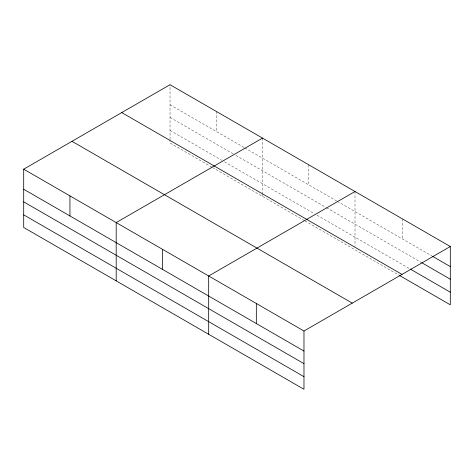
<?xml version="1.0" encoding="UTF-8"?>
<svg xmlns="http://www.w3.org/2000/svg" width="474" height="474" viewBox="0 0 474 474"><rect width="100%" height="100%" fill="white"/><g stroke="black" fill="none" stroke-linecap="round" stroke-linejoin="round"><path stroke-width="0.36" stroke-dasharray="2.37 1.78" d="M170.024 139.492L170.024 84.71M170.024 104.76L244.146 147.55M244.78 147.918L336.635 200.952M337.269 201.32L431.879 255.936M170.024 117.38L233.374 153.955M235.91 155.413L325.869 207.351M326.497 207.719L421.078 262.323M170.024 130.38L221.974 160.366M224.51 161.83L314.463 213.768M316.999 215.232L409.643 268.717M211.837 167.132L170.024 142.994L170.024 140.191M212.471 167.5L304.326 220.534M304.96 220.896L398.841 275.098M402.651 219.018L402.651 239.068M355.008 191.508L355.008 246.284M308.764 164.81L308.764 184.86M262.519 138.106L262.519 192.888M262.519 193.588L262.519 196.396M216.274 111.408L216.274 131.458"/><path stroke-width="0.71" d="M399.475 275.465L450.3 304.812L450.3 246.521L170.024 84.71L23.7 169.188L23.7 227.479L303.976 389.29L303.976 331.006L23.7 169.188M262.519 138.106L116.189 222.59L116.189 280.875M355.008 191.508L208.679 275.987L208.679 334.271M303.976 331.006L450.3 246.521M432.513 256.304L450.3 266.578M421.712 262.685L450.3 279.192M410.277 269.084L450.3 292.191M121.741 112.587L402.011 274.405M71.989 141.311L352.259 303.129M23.7 189.244L303.976 351.056M23.7 201.859L303.976 363.671M23.7 214.858L303.976 376.67M256.327 303.496L256.327 323.546M162.434 249.288L162.434 269.339M69.945 195.892L69.945 215.943"/></g></svg>
